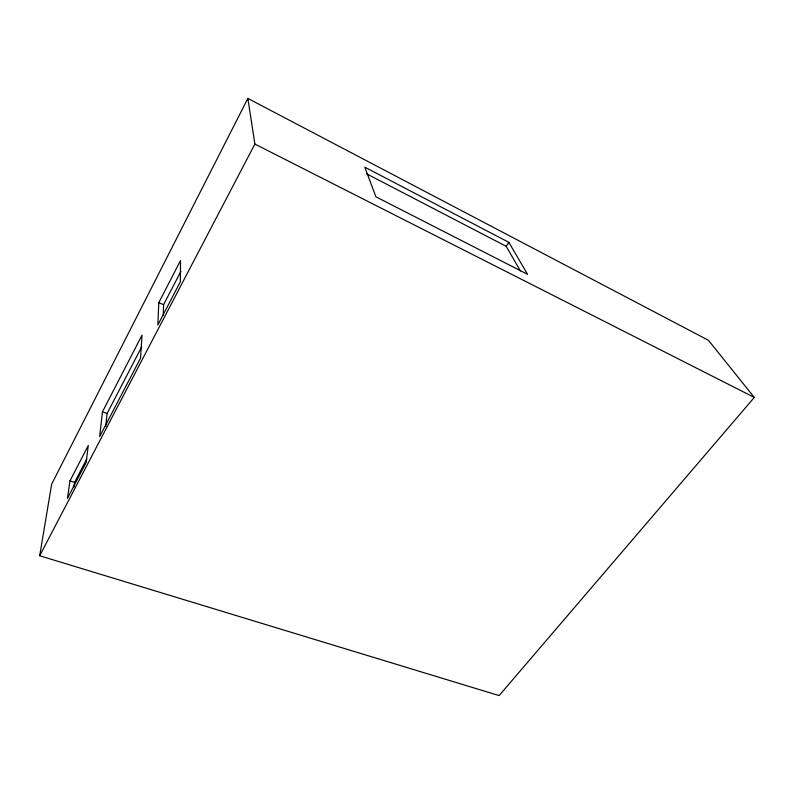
<?xml version="1.0" encoding="UTF-8"?>
<svg xmlns="http://www.w3.org/2000/svg" width="794" height="794" viewBox="0 0 794 794"><rect width="100%" height="100%" fill="white"/><g stroke="black" fill="none" stroke-linecap="round" stroke-linejoin="round"><path stroke-width="1.19" d="M163.227 315.258L163.594 304.678L180.913 271.31M158.79 302.653L157.857 324.945L180.367 281.761L180.526 260.541L158.79 302.653L163.594 304.678M105.721 426.487L107.111 413.515L141.699 346.869M102.466 411.798L99.657 436.561L140.528 358.183L142.047 335.108L102.466 411.798L107.111 413.515M73.921 487.089L74.567 482.424L86.814 458.892M69.961 480.876L67.44 498.354L86.129 462.515L88.293 445.474L69.961 480.876L74.567 482.424M39.7 555.76L51.65 484.191L247.857 98.416L708.456 340.308L754.3 397.437L499.118 695.584L39.7 555.76L254.884 144.071L247.857 98.416M520.388 270.943L506.205 246.319L508.865 242.349L364.803 167.167L375.939 196.813L527.553 274.317L508.865 242.349M254.884 144.071L754.3 397.437M366.649 173.836L506.205 246.319"/></g></svg>
